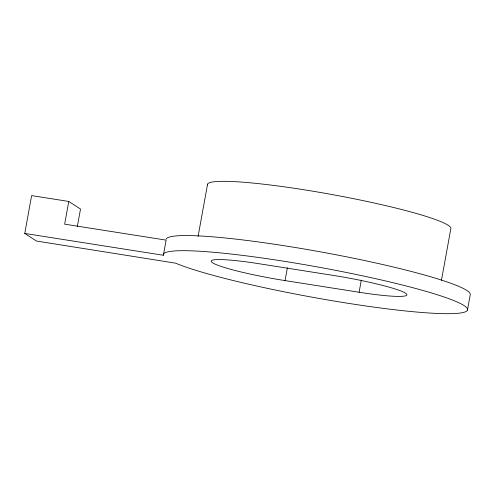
<?xml version="1.0" encoding="UTF-8"?>
<svg xmlns="http://www.w3.org/2000/svg" width="495" height="495" viewBox="0 0 495 495"><rect width="100%" height="100%" fill="white"/><g stroke="black" fill="none" stroke-linecap="round" stroke-linejoin="round"><path stroke-width="0.74" d="M24.75 233.442L163.375 255.259A154.589 15.351 10.3 0 1 370.532 277.553A154.589 15.351 10.3 0 1 424.797 312.704A154.589 15.351 10.3 0 1 175.583 263.167L36.488 241.046L24.75 233.442L31.624 195.605L68.774 201.453L80.512 209.057L77.35 226.463M68.774 201.453L64.647 224.155L166.122 240.125L163.375 255.259M198.08 236.406L207.566 184.196M285.052 280.597A61.832 6.144 10.3 0 1 212.584 262.802A61.832 6.144 10.3 0 1 258.99 263.717L333.036 275.375A61.832 6.144 10.3 0 1 405.504 293.17A61.832 6.144 10.3 0 1 359.098 292.254L285.052 280.597L287.391 267.733M359.098 292.254L361.3 280.145M441.453 280.294L450.809 228.832A123.67 12.282 10.3 0 0 329.682 194.12A123.67 12.282 10.3 0 0 207.535 184.975M467.459 310.087L470.213 294.952A154.589 15.351 10.3 0 0 323.588 252.431A154.589 15.351 10.3 0 0 166.165 239.153"/></g></svg>
